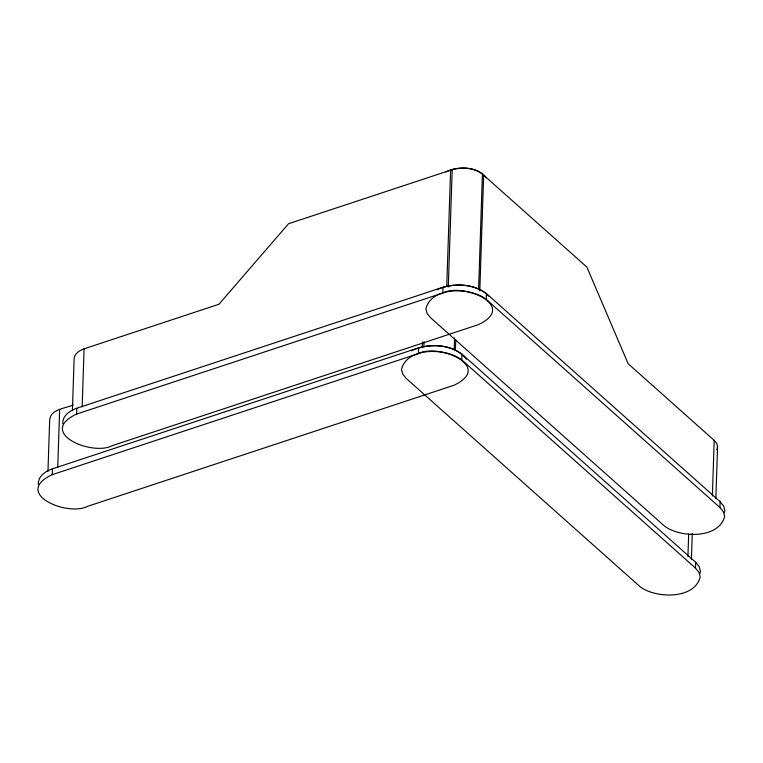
<?xml version="1.0" encoding="UTF-8"?>
<svg xmlns="http://www.w3.org/2000/svg" width="763" height="763" viewBox="0 0 763 763"><rect width="100%" height="100%" fill="white"/><g stroke="black" fill="none" stroke-linecap="round" stroke-linejoin="round"><path stroke-width="1.14" d="M47.964 471.391L49.662 420.451C50.177 409.035 65.322 408.539 73.143 404.981M52.218 474.662L418.391 353.651C438.248 342.969 494.205 366.431 453.899 385.277L87.726 506.289C67.859 516.971 11.903 493.508 52.218 474.662L52.409 468.844L418.582 347.833C434.738 343.379 455.597 345.191 466.517 359.287M57.73 467.49L59.657 409.435M72.399 410.78L74.087 359.84C73.753 354.07 79.257 350.484 84.092 348.825L218.952 304.256L288.528 223.74L452.192 169.653C463.685 166.487 478.515 167.774 486.279 177.798M76.643 414.051L442.817 293.04C462.683 282.358 518.64 305.82 478.325 324.666L112.151 445.678C92.294 456.36 36.338 432.898 76.643 414.051L76.834 408.234L443.007 287.222C458.229 283.006 477.104 284.427 488.73 296.044M82.166 406.879L84.092 348.825M418.391 353.651L418.582 347.833M422.301 347.88L422.492 341.948M423.904 346.478L424.066 341.729M442.817 293.04L443.007 287.222M446.765 286.087L450.618 169.872C461.09 166.868 473.48 167.25 482.426 174.05L586.881 267.088L628.13 363.703L714.206 440.375L716.648 443.37L717.573 446.613L715.837 498.735M448.301 287.05L452.192 169.653M454.185 349.683L454.576 337.828M455.406 350.312L455.759 339.64M461.787 359.955C446.555 347.918 406.994 346.621 401.424 369.578L402.73 374.128L406.154 378.343L639.871 586.509C655.102 598.545 694.664 599.852 700.224 576.885L698.927 572.336L695.503 568.13L461.787 359.955L461.977 354.146C447.709 343.627 427.299 343.388 411.581 350.751M478.611 289.072L482.426 174.05M479.803 290.884L483.656 174.679M486.222 299.344C470.981 287.308 431.419 286.011 425.859 308.967L427.156 313.517L430.59 317.732L664.296 525.898C679.537 537.934 719.089 539.241 724.659 516.274L723.362 511.725L719.929 507.519L486.222 299.344L486.412 293.526C472.44 283.216 452.488 282.787 436.951 289.73M687.93 556.675L688.674 534.167M691.412 559.346L692.279 533.28M695.503 568.13L695.694 562.312L461.977 354.146M712.365 496.064L714.206 440.375M719.929 507.519L720.119 501.701L486.412 293.526M38.341 484.333C37.883 476.217 45.608 471.172 52.409 468.844M62.776 423.723C62.308 415.606 70.034 410.561 76.834 408.234M716.915 449.865L717.573 446.613M699.957 573.366L700.424 571.067L699.118 566.518L695.694 562.312M724.392 512.755L724.85 510.457L723.553 505.907L720.119 501.701M445.916 171.933L450.618 169.872"/></g></svg>
